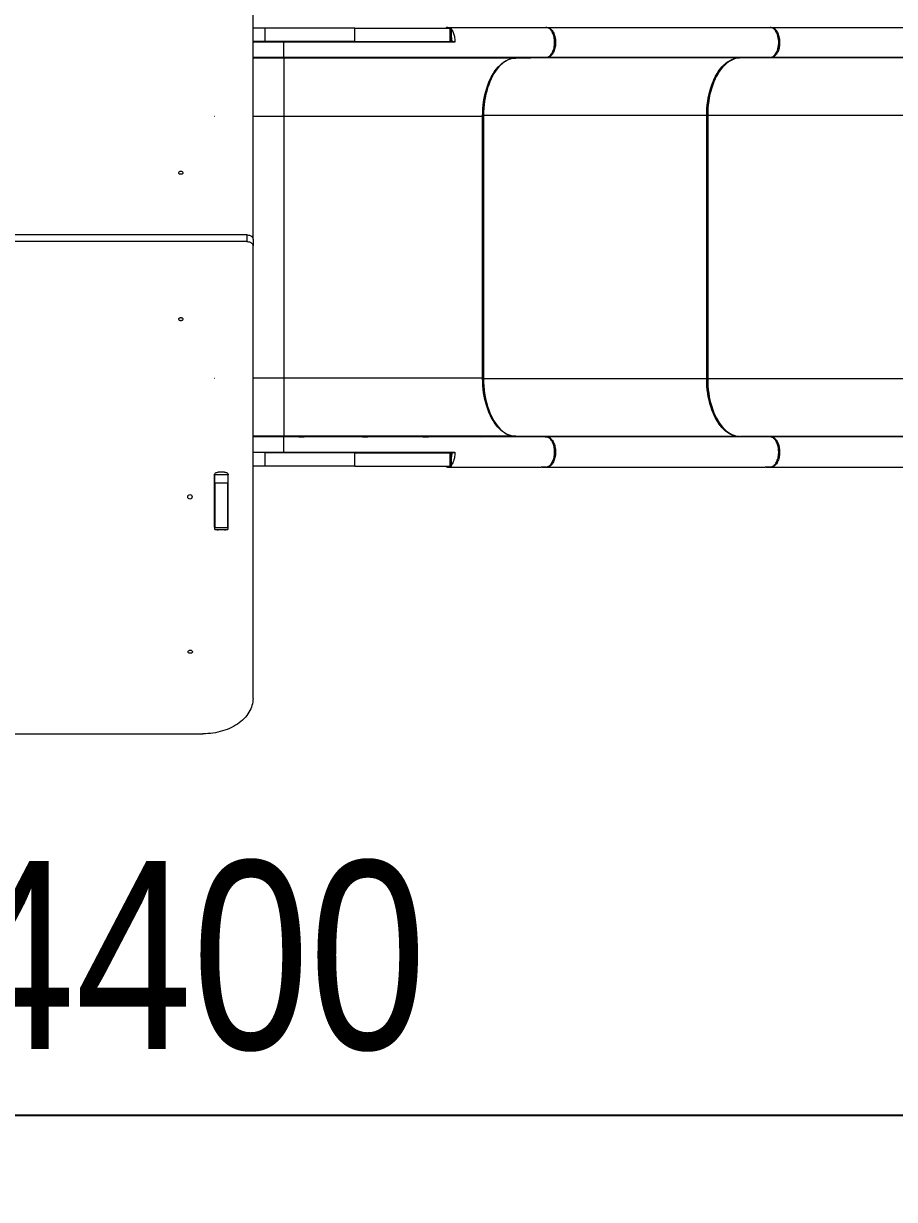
# Model space of a CAD drawing. Header units: millimetres. Extents: x -4298 to 4316, y -3015 to 2346.
# Drawn here: x 50 to 1438, y -1452 to 423 of the extents above; entities that cross this region are included whole.
import ezdxf

# ---------------------------------------------------------------- set-up
doc = ezdxf.new("R2010")
doc.units = ezdxf.units.MM
for name, color, linetype in [('DIKOM_ОБЪЕКТ', 7, 'Continuous'), ('DIKOM_РАЗМЕР_ЗОНА', 7, 'Continuous'), ('DIKOM_РАЗМЕР_ОБЪЕКТА', 7, 'Continuous')]:
    doc.layers.add(name, color=color, linetype=linetype)
doc.styles.add('style1', font='arial.ttf', dxfattribs={"width": 0.8})
doc.dimstyles.new('1-50', dxfattribs={"dimtxt": 300, "dimasz": 200, "dimexe": 100, "dimexo": 0, "dimgap": 100, "dimtad": 1, "dimtxsty": 'style1', "dimcen": 200, "dimclrd": 7, "dimclre": 7, "dimclrt": 7, "dimadec": 1, "dimazin": 2, "dimtfac": 1, "dimtmove": 0, "dimatfit": 2, "dimfxl": 0, "dimlwd": 25, "dimlwe": 18, "dimarcsym": 0})

# ---------------------------------------------------------------- blocks, each defined once
blk = doc.blocks.new('*D0')
at = {"layer": 'Defpoints', "color": 0, "transparency": 16777216}
for p in [(2316.1, 67.7), (-2053.5, -269.5), (2316.1, -1317.9)]:
    blk.add_point(p, dxfattribs=at)
at = {"layer": 'DIKOM_РАЗМЕР_ОБЪЕКТА', "color": 7, "lineweight": 18, "transparency": 16777216}
for p, q in [((2316.1, 67.7), (2316.1, -1417.9)), ((-2053.5, -269.5), (-2053.5, -1417.9))]:
    blk.add_line(p, q, dxfattribs=at)
at = {"layer": 'DIKOM_РАЗМЕР_ОБЪЕКТА', "color": 7, "lineweight": 25, "transparency": 16777216}
blk.add_line((-1853.5, -1317.9), (2116.1, -1317.9), dxfattribs=at)
at = {"layer": 'DIKOM_РАЗМЕР_ОБЪЕКТА', "color": 7, "transparency": 16777216}
for points in [[(-1853.5, -1284.5), (-1853.5, -1351.2), (-2053.5, -1317.9)], [(2116.1, -1284.5), (2116.1, -1351.2), (2316.1, -1317.9)]]:
    blk.add_solid(points, dxfattribs=at)
at = {"layer": 'DIKOM_РАЗМЕР_ОБЪЕКТА', "color": 7, "transparency": 16777216, "insert": (319.3, -1064.7), "char_height": 300, "attachment_point": 5, "style": 'style1'}
blk.add_mtext('4400', dxfattribs=at)
blk = doc.blocks.new('*D2')
at = {"layer": 'Defpoints', "color": 0, "transparency": 16777216}
for p in [(-3553.5, -622.2), (4316.1, -622.2), (4316.1, -2914.9)]:
    blk.add_point(p, dxfattribs=at)
at = {"layer": 'DIKOM_РАЗМЕР_ЗОНА', "color": 7, "lineweight": 18, "transparency": 16777216}
for p, q in [((-3553.5, -622.2), (-3553.5, -3014.9)), ((4316.1, -622.2), (4316.1, -3014.9))]:
    blk.add_line(p, q, dxfattribs=at)
at = {"layer": 'DIKOM_РАЗМЕР_ЗОНА', "color": 7, "lineweight": 25, "transparency": 16777216}
blk.add_line((-3353.5, -2914.9), (4116.1, -2914.9), dxfattribs=at)
at = {"layer": 'DIKOM_РАЗМЕР_ЗОНА', "color": 7, "transparency": 16777216}
for points in [[(-3353.5, -2881.5), (-3353.5, -2948.2), (-3553.5, -2914.9)], [(4116.1, -2881.5), (4116.1, -2948.2), (4316.1, -2914.9)]]:
    blk.add_solid(points, dxfattribs=at)
at = {"layer": 'DIKOM_РАЗМЕР_ЗОНА', "color": 7, "transparency": 16777216, "insert": (330.3, -2661.7), "char_height": 300, "attachment_point": 5, "style": 'style1'}
blk.add_mtext('7900', dxfattribs=at)
blk = doc.blocks.new('*D3')
at = {"layer": 'Defpoints', "color": 0, "transparency": 16777216}
for p in [(2783.8, 2345.8), (-3847.8, -2209.8), (2783.8, -2209.8)]:
    blk.add_point(p, dxfattribs=at)
at = {"layer": 'DIKOM_РАЗМЕР_ЗОНА', "color": 7, "lineweight": 18, "transparency": 16777216}
for p, q in [((2783.8, 2345.8), (-3947.8, 2345.8)), ((2783.8, -2209.8), (-3947.8, -2209.8))]:
    blk.add_line(p, q, dxfattribs=at)
at = {"layer": 'DIKOM_РАЗМЕР_ЗОНА', "color": 7, "lineweight": 25, "transparency": 16777216}
blk.add_line((-3847.8, 2145.8), (-3847.8, -2009.8), dxfattribs=at)
at = {"layer": 'DIKOM_РАЗМЕР_ЗОНА', "color": 7, "transparency": 16777216}
for points in [[(-3881.2, 2145.8), (-3814.5, 2145.8), (-3847.8, 2345.8)], [(-3881.2, -2009.8), (-3814.5, -2009.8), (-3847.8, -2209.8)]]:
    blk.add_solid(points, dxfattribs=at)
at = {"layer": 'DIKOM_РАЗМЕР_ЗОНА', "color": 7, "transparency": 16777216, "insert": (-4101, 68), "char_height": 300, "attachment_point": 5, "rotation": 90, "style": 'style1'}
blk.add_mtext('4550', dxfattribs=at)

msp = doc.modelspace()

# ---------------------------------------------------------------- linework, layer by layer
at = {"layer": 'DIKOM_ОБЪЕКТ', "color": 7, "linetype": 'Continuous', "lineweight": 15}
for p, q in [((416.113, 85.684), (416.113, 789.256)), ((435.669, 415.007), (416.113, 415.007)), ((435.669, 394.007), (435.669, 415.007)), ((578.42, 415.007), (435.669, 415.007)), ((578.42, 394.007), (578.42, 415.007)), ((578.42, 415.007), (730.28, 415.007)), ((726.069, 416.507), (726.116, 416.507)), ((726.116, 416.507), (726.681, 416.507)), ((726.681, 416.507), (780.941, 416.507)), ((730.28, 394.007), (730.28, 415.007)), ((730.28, 415.007), (732.179, 415.007)), ((732.179, 394.007), (732.179, 415.007)), ((780.941, 416.507), (875.144, 416.507)), ((875.144, 416.507), (882.987, 416.507)), ((876.782, 416.507), (884.494, 416.507)), ((884.494, 416.507), (1232.294, 416.507)), ((1232.294, 416.507), (1240.137, 416.507)), ((1233.932, 416.507), (1241.644, 416.507)), ((1241.644, 416.507), (1589.444, 416.507)), ((435.669, 394.007), (416.113, 394.007)), ((578.42, 394.007), (435.669, 394.007)), ((465.474, 394.007), (465.474, 393.028)), ((578.42, 394.007), (730.28, 394.007)), ((730.28, 394.007), (732.179, 394.007)), ((732.179, 394.007), (735.401, 394.007)), ((465.474, 393.028), (416.113, 393.028)), ((465.474, 368.507), (465.474, 393.028)), ((737.963, 393.028), (465.474, 393.028)), ((465.474, 368.507), (416.113, 368.507)), ((465.474, 367.505), (416.113, 367.505)), ((780.941, 368.507), (465.474, 368.507)), ((465.474, 368.507), (465.474, 367.505)), ((732.761, 367.505), (465.474, 367.505)), ((465.474, 367.505), (465.474, 275.007)), ((780.941, 368.507), (732.761, 367.505)), ((834.806, 367.505), (732.761, 367.505)), ((882.987, 368.507), (780.941, 368.507)), ((834.806, 367.505), (882.987, 368.507)), ((1191.642, 368.003), (858.772, 368.003)), ((884.494, 368.507), (881.484, 368.475)), ((1240.137, 368.507), (884.494, 368.507)), ((1191.642, 368.003), (1240.137, 368.507)), ((1241.644, 368.507), (1193.149, 368.003)), ((1548.793, 368.003), (1193.149, 368.003)), ((1240.163, 368.507), (1240.165, 368.507)), ((1597.287, 368.507), (1241.644, 368.507)), ((354.519, 275.007), (355.519, 275.007)), ((416.113, 275.007), (465.474, 275.007)), ((465.474, 275.007), (679.992, 275.007)), ((465.474, 275.007), (465.474, -142.993)), ((679.992, 275.007), (782.037, 275.007)), ((782.037, -142.993), (782.037, 275.007)), ((782.25, 275.007), (782.037, 275.007)), ((782.25, -142.993), (782.25, 275.007)), ((782.259, 276.005), (782.797, 276.005)), ((783.544, 276.005), (782.797, 276.005)), ((782.797, -143.992), (782.797, 276.005)), ((1139.187, 276.005), (783.544, 276.005)), ((783.544, 276.005), (783.544, -143.992)), ((1139.187, -143.992), (1139.187, 276.005)), ((1139.187, 276.005), (1139.401, 276.005)), ((1139.401, -143.992), (1139.401, 276.005)), ((1139.401, 276.005), (1139.947, 276.005)), ((1140.694, 276.005), (1139.947, 276.005)), ((1139.947, -143.992), (1139.947, 276.005)), ((1496.338, 276.005), (1140.694, 276.005)), ((1140.694, 276.005), (1140.694, -143.992)), ((406.113, 85.684), (-312.887, 85.684)), ((406.113, 75.078), (-312.887, 75.078)), ((406.113, 85.684), (406.113, 75.078)), ((416.113, 78.613), (416.113, 85.684)), ((416.113, 78.613), (416.113, 68.007)), ((416.113, -653.242), (416.113, 68.007)), ((354.519, -142.993), (355.519, -142.993)), ((465.474, -142.993), (416.113, -142.993)), ((465.474, -142.993), (465.474, -235.492)), ((679.992, -142.993), (465.474, -142.993)), ((782.037, -142.993), (679.992, -142.993)), ((782.25, -142.993), (782.037, -142.993)), ((782.797, -143.992), (782.258, -143.992)), ((783.544, -143.992), (782.797, -143.992)), ((1139.187, -143.992), (783.544, -143.992)), ((1139.187, -143.992), (1139.401, -143.992)), ((1139.947, -143.992), (1139.401, -143.992)), ((1140.694, -143.992), (1139.947, -143.992)), ((1496.338, -143.992), (1140.694, -143.992)), ((465.474, -235.492), (416.113, -235.492)), ((465.474, -236.493), (416.113, -236.493)), ((465.474, -235.492), (465.474, -236.493)), ((732.761, -235.492), (465.474, -235.492)), ((780.941, -236.493), (465.474, -236.493)), ((465.474, -261.015), (465.474, -236.493)), ((732.761, -235.492), (780.941, -236.493)), ((834.806, -235.492), (732.761, -235.492)), ((882.987, -236.493), (780.941, -236.493)), ((823.698, -233.324), (823.931, -233.423)), ((882.987, -236.493), (834.806, -235.492)), ((1191.642, -235.99), (858.772, -235.99)), ((881.484, -236.462), (884.494, -236.493)), ((884.494, -236.493), (884.724, -236.51)), ((1240.137, -236.493), (884.494, -236.493)), ((1193.149, -235.99), (1193.087, -235.993)), ((1193.149, -235.99), (1241.644, -236.493)), ((1548.793, -235.99), (1193.149, -235.99)), ((1240.152, -236.493), (1240.137, -236.493)), ((1241.644, -236.493), (1241.874, -236.51)), ((1597.287, -236.493), (1241.644, -236.493)), ((416.113, -261.015), (465.474, -261.015)), ((435.669, -282.993), (435.669, -261.993)), ((578.42, -261.993), (435.669, -261.993)), ((465.474, -261.015), (737.963, -261.015)), ((465.474, -261.993), (465.474, -261.015)), ((578.42, -282.993), (578.42, -261.993)), ((578.42, -261.993), (730.28, -261.993)), ((730.28, -282.993), (730.28, -261.993)), ((730.28, -261.993), (732.179, -261.993)), ((732.179, -282.993), (732.179, -261.993)), ((735.401, -261.993), (732.179, -261.993)), ((354.613, -380.299), (354.613, -296.86)), ((355.113, -296.204), (355.113, -295.165)), ((355.113, -296.204), (376.113, -296.204)), ((355.113, -310.346), (355.113, -296.204)), ((370.613, -292.618), (360.613, -292.618)), ((376.113, -296.204), (376.113, -295.165)), ((376.113, -296.204), (376.113, -310.346)), ((376.613, -380.299), (376.613, -296.86)), ((578.42, -282.993), (416.113, -282.993)), ((578.42, -282.993), (730.28, -282.993)), ((726.116, -284.493), (726.069, -284.493)), ((726.681, -284.493), (726.116, -284.493)), ((726.681, -284.493), (780.941, -284.493)), ((730.28, -282.993), (732.179, -282.993)), ((780.941, -284.493), (875.144, -284.493)), ((882.987, -284.493), (875.144, -284.493)), ((876.782, -284.493), (884.494, -284.493)), ((884.494, -284.493), (1232.294, -284.493)), ((1240.137, -284.493), (1232.294, -284.493)), ((1233.932, -284.493), (1241.644, -284.493)), ((1241.644, -284.493), (1589.444, -284.493)), ((376.113, -310.346), (355.113, -310.346)), ((355.113, -310.346), (355.113, -381.056)), ((376.113, -381.056), (376.113, -310.346)), ((376.613, -324.42), (376.113, -324.42)), ((376.613, -354.42), (376.113, -354.42)), ((355.113, -381.056), (376.113, -381.056)), ((355.113, -383.985), (355.113, -381.056)), ((355.113, -383.985), (376.113, -383.985)), ((360.613, -383.985), (360.613, -384.542)), ((370.613, -384.542), (360.613, -384.542)), ((370.613, -383.985), (370.613, -384.542)), ((376.113, -381.056), (376.113, -383.985)), ((-983.887, -709.811), (336.113, -709.811))]:
    msp.add_line(p, q, dxfattribs=at)
at = {"layer": 'DIKOM_ОБЪЕКТ', "color": 7, "linetype": 'Continuous', "lineweight": 15, "flags": 128}
for points in [[(1240.163, 368.507), (1241.887, 368.701), (1243.583, 369.271), (1245.225, 370.206), (1246.788, 371.493), (1248.245, 373.111), (1249.575, 375.035), (1250.755, 377.233), (1251.769, 379.672), (1252.6, 382.314), (1253.234, 385.116), (1253.662, 388.034), (1253.876, 391.023), (1253.875, 394.035), (1253.657, 397.023), (1253.226, 399.94), (1252.589, 402.74), (1251.755, 405.378), (1250.739, 407.814), (1249.556, 410.009), (1248.224, 411.928), (1246.765, 413.541), (1245.202, 414.823), (1243.558, 415.753), (1241.861, 416.318), (1240.137, 416.507)], [(822.914, 364.99), (819.768, 363.366), (816.666, 361.39), (813.641, 359.08), (810.705, 356.445), (807.869, 353.495), (805.144, 350.241), (802.542, 346.696), (800.071, 342.875), (797.743, 338.791), (795.566, 334.462), (793.548, 329.904), (791.698, 325.134), (790.023, 320.173), (788.529, 315.038), (787.222, 309.75), (786.107, 304.33), (785.189, 298.799), (784.472, 293.179), (783.957, 287.492), (783.647, 281.76), (783.544, 276.005)], [(805.181, 351.405), (806.509, 352.935), (809.362, 355.901), (812.316, 358.549), (815.359, 360.87), (818.48, 362.855), (821.665, 364.495), (824.904, 365.785), (828.182, 366.718), (831.487, 367.293), (834.806, 367.505)], [(1139.947, 276.005), (1140.051, 281.778), (1140.361, 287.529), (1140.878, 293.234), (1141.598, 298.872), (1142.519, 304.42), (1143.637, 309.858), (1144.948, 315.162), (1146.447, 320.313), (1148.127, 325.291), (1149.983, 330.075), (1152.007, 334.648), (1154.191, 338.991), (1156.527, 343.088), (1159.005, 346.921), (1161.616, 350.477), (1164.349, 353.741), (1167.194, 356.701), (1170.14, 359.345), (1173.174, 361.662), (1176.286, 363.644), (1179.463, 365.282), (1182.693, 366.571), (1182.849, 366.624)], [(1180.064, 364.99), (1176.918, 363.366), (1173.816, 361.39), (1170.791, 359.08), (1167.855, 356.445), (1165.019, 353.495), (1162.294, 350.241), (1159.692, 346.696), (1157.222, 342.875), (1154.893, 338.791), (1152.716, 334.462), (1150.699, 329.904), (1148.849, 325.134), (1147.173, 320.173), (1145.679, 315.038), (1144.372, 309.75), (1143.258, 304.33), (1142.34, 298.799), (1141.622, 293.179), (1141.107, 287.492), (1140.798, 281.76), (1140.694, 276.005)], [(1162.309, 352.112), (1163.512, 353.495), (1166.348, 356.445), (1169.284, 359.08), (1172.309, 361.39), (1175.411, 363.366), (1178.578, 364.999), (1181.797, 366.284), (1185.056, 367.215), (1188.342, 367.789), (1191.642, 368.003)], [(1193.149, 368.003), (1193.069, 368.008), (1193.012, 368.017)], [(782.037, 275.007), (782.141, 280.795), (782.453, 286.56), (782.97, 292.28), (783.693, 297.933), (784.616, 303.495), (785.738, 308.946), (787.053, 314.264), (788.556, 319.428), (790.241, 324.418), (792.103, 329.215), (794.132, 333.799), (796.323, 338.152), (798.665, 342.258), (801.15, 346.1), (803.769, 349.664), (805.181, 351.405)], [(782.797, 276.005), (782.901, 281.778), (783.211, 287.529), (783.727, 293.234), (784.447, 298.872), (785.368, 304.42), (786.487, 309.858), (787.798, 315.162), (789.296, 320.313), (790.977, 325.291), (792.833, 330.075), (794.857, 334.648), (797.041, 338.991), (799.377, 343.088), (800.985, 345.63)], [(1139.187, 276.005), (1139.291, 281.76), (1139.6, 287.492), (1140.115, 293.179), (1140.833, 298.799), (1141.751, 304.33), (1142.865, 309.75), (1144.172, 315.038), (1145.666, 320.173), (1147.342, 325.134), (1149.192, 329.904), (1151.209, 334.462), (1153.386, 338.791), (1155.715, 342.875), (1158.185, 346.696), (1160.787, 350.241), (1162.309, 352.112)], [(304.613, 184.679), (304.511, 184.087), (304.212, 183.529), (303.733, 183.038), (303.101, 182.643), (302.354, 182.365), (301.535, 182.222), (300.691, 182.222), (299.872, 182.365), (299.125, 182.643), (298.493, 183.038), (298.014, 183.529), (297.715, 184.087), (297.613, 184.679), (297.715, 185.272), (298.014, 185.829), (298.493, 186.32), (299.125, 186.716), (299.872, 186.993), (300.691, 187.136), (301.535, 187.136), (302.354, 186.993), (303.101, 186.716), (303.733, 186.32), (304.212, 185.829), (304.511, 185.272), (304.613, 184.679)], [(406.113, 85.684), (407.536, 85.612), (408.93, 85.398), (410.267, 85.045), (411.519, 84.562), (412.662, 83.957), (413.671, 83.244), (414.526, 82.436), (415.209, 81.551), (415.708, 80.605), (416.011, 79.62), (416.113, 78.613)], [(406.113, 75.078), (407.536, 75.006), (408.93, 74.791), (410.267, 74.439), (411.519, 73.955), (412.662, 73.351), (413.671, 72.637), (414.526, 71.83), (415.209, 70.944), (415.708, 69.999), (416.011, 69.013), (416.113, 68.007)], [(297.613, -48.666), (297.715, -48.074), (298.014, -47.516), (298.493, -47.025), (299.125, -46.629), (299.872, -46.352), (300.691, -46.209), (301.535, -46.209), (302.354, -46.352), (303.101, -46.629), (303.733, -47.025), (304.212, -47.516), (304.511, -48.074), (304.613, -48.666), (304.511, -49.258), (304.212, -49.816), (303.733, -50.307), (303.101, -50.703), (302.354, -50.98), (301.535, -51.123), (300.691, -51.123), (299.872, -50.98), (299.125, -50.703), (298.493, -50.307), (298.014, -49.816), (297.715, -49.258), (297.613, -48.666)], [(803.794, -217.683), (803.769, -217.651), (801.15, -214.087), (798.665, -210.245), (796.323, -206.139), (794.132, -201.786), (792.103, -197.202), (790.241, -192.405), (788.556, -187.415), (787.053, -182.251), (785.738, -176.933), (784.616, -171.482), (783.693, -165.92), (782.97, -160.267), (782.453, -154.547), (782.141, -148.782), (782.037, -142.993)], [(803.757, -217.544), (801.855, -214.908), (799.377, -211.075), (797.041, -206.978), (794.857, -202.635), (792.833, -198.062), (790.977, -193.278), (789.296, -188.3), (787.798, -183.149), (786.487, -177.845), (785.368, -172.407), (784.447, -166.859), (783.727, -161.221), (783.211, -155.516), (782.901, -149.765), (782.797, -143.992)], [(783.544, -143.992), (783.647, -149.747), (783.957, -155.479), (784.472, -161.166), (785.189, -166.786), (786.107, -172.317), (787.222, -177.737), (788.529, -183.025), (790.023, -188.16), (791.698, -193.121), (793.548, -197.891), (795.566, -202.449), (797.743, -206.778), (800.071, -210.862), (802.542, -214.683), (805.144, -218.228), (807.869, -221.482), (810.705, -224.432), (813.641, -227.067), (816.666, -229.377), (819.768, -231.353), (822.935, -232.986), (823.698, -233.324)], [(1160.907, -218.38), (1160.787, -218.228), (1158.185, -214.683), (1155.715, -210.862), (1153.386, -206.778), (1151.209, -202.449), (1149.192, -197.891), (1147.342, -193.121), (1145.666, -188.16), (1144.172, -183.025), (1142.865, -177.737), (1141.751, -172.317), (1140.833, -166.786), (1140.115, -161.166), (1139.6, -155.479), (1139.291, -149.747), (1139.187, -143.992)], [(1182.849, -234.611), (1182.693, -234.558), (1179.463, -233.269), (1176.286, -231.631), (1173.174, -229.649), (1170.14, -227.332), (1167.194, -224.688), (1164.349, -221.728), (1161.616, -218.464), (1159.005, -214.908), (1156.527, -211.075), (1154.191, -206.978), (1152.007, -202.635), (1149.983, -198.062), (1148.127, -193.278), (1146.447, -188.3), (1144.948, -183.149), (1143.637, -177.845), (1142.519, -172.407), (1141.598, -166.859), (1140.878, -161.221), (1140.361, -155.516), (1140.051, -149.765), (1139.947, -143.992)], [(1140.694, -143.992), (1140.798, -149.747), (1141.107, -155.479), (1141.622, -161.166), (1142.34, -166.786), (1143.258, -172.317), (1144.372, -177.737), (1145.679, -183.025), (1147.173, -188.16), (1148.849, -193.121), (1150.699, -197.891), (1152.716, -202.449), (1154.893, -206.778), (1157.222, -210.862), (1159.692, -214.683), (1162.294, -218.228), (1165.019, -221.482), (1167.855, -224.432), (1170.791, -227.067), (1173.816, -229.377), (1176.918, -231.353), (1180.085, -232.986), (1180.848, -233.324)], [(834.806, -235.492), (831.487, -235.28), (828.182, -234.705), (824.904, -233.772), (821.665, -232.482), (818.48, -230.842), (815.359, -228.857), (812.316, -226.536), (809.362, -223.887), (806.509, -220.922), (803.794, -217.683)], [(1191.642, -235.99), (1188.342, -235.776), (1185.056, -235.202), (1181.797, -234.271), (1178.578, -232.986), (1175.411, -231.353), (1172.309, -229.377), (1169.284, -227.067), (1166.348, -224.432), (1163.512, -221.482), (1160.907, -218.38)], [(1240.137, -236.493), (1239.563, -236.488), (1237.269, -236.464), (1228.092, -236.368), (1191.642, -235.99)], [(354.613, -296.86), (354.728, -296.033), (355.07, -295.237), (355.624, -294.503), (356.37, -293.86), (357.28, -293.333), (358.317, -292.941), (359.443, -292.699), (360.613, -292.618)], [(370.613, -292.618), (371.784, -292.699), (372.909, -292.941), (373.946, -293.333), (374.856, -293.86), (375.602, -294.503), (376.156, -295.237), (376.498, -296.033), (376.613, -296.86)], [(312.613, -578.996), (312.715, -578.404), (313.014, -577.846), (313.493, -577.355), (314.125, -576.959), (314.872, -576.682), (315.691, -576.539), (316.535, -576.539), (317.354, -576.682), (318.101, -576.959), (318.733, -577.355), (319.212, -577.846), (319.511, -578.404), (319.613, -578.996), (319.511, -579.588), (319.212, -580.146), (318.733, -580.637), (318.101, -581.033), (317.354, -581.31), (316.535, -581.453), (315.691, -581.453), (314.872, -581.31), (314.125, -581.033), (313.493, -580.637), (313.014, -580.146), (312.715, -579.588), (312.613, -578.996)], [(416.113, -653.242), (416.01, -656.107), (415.703, -658.965), (415.191, -661.808), (414.475, -664.629), (413.559, -667.421), (412.444, -670.177), (411.133, -672.889), (409.63, -675.55), (407.937, -678.155), (406.061, -680.695), (404.005, -683.165), (401.774, -685.558), (399.375, -687.868), (396.814, -690.089), (394.096, -692.216), (391.23, -694.243), (388.223, -696.164), (385.082, -697.975), (381.815, -699.672), (378.43, -701.249), (374.937, -702.703), (371.345, -704.03), (367.662, -705.226), (363.897, -706.29), (360.062, -707.216), (356.165, -708.005), (352.217, -708.653), (348.227, -709.158), (344.207, -709.521), (340.165, -709.738), (336.113, -709.811)]]:
    msp.add_lwpolyline(points, dxfattribs=at)
at = {"layer": 'DIKOM_ОБЪЕКТ', "color": 7, "linetype": 'Continuous', "lineweight": 15}
msp.add_circle((315.519, -331.993), 3.5, dxfattribs=at)
for centre, radius, start, end in [((726.069, 413.107), 3.4, 90, 146.025524), ((726.179, 413.586), 2.921, 91.233128, 150.905362), ((726.743, 413.586), 2.921, 91.233128, 150.905362), ((884.511, 415.753), 0.754, 91.31556, 142.332254), ((1241.647, 415.808), 0.699, 90.281076, 118.929502), ((1193.762, 335.43), 32.579, 91.077126, 114.862142), ((410.503, 85.808), 5.623, 319.406465, 358.740652), ((1193.64, -204.013), 31.981, 246.422806, 269.120364), ((726.069, -281.093), 3.4, 213.974476, 270), ((726.179, -281.573), 2.921, 209.094638, 268.766872), ((726.743, -281.573), 2.921, 209.094638, 268.766872), ((884.511, -283.74), 0.754, 217.667746, 268.68444), ((1241.65, -283.78), 0.714, 233.740558, 269.465999), ((357.82, -369.668), 3.207, 180.442064, 212.438838), ((373.224, -369.601), 3.397, 328.26951, 358.465678), ((357.82, -380.274), 3.207, 180.443175, 212.43882), ((360.524, -376.752), 7.79, 248.204401, 270.651715), ((370.637, -376.432), 8.11, 269.833443, 291.346447), ((373.224, -380.208), 3.397, 328.269512, 358.464624)]:
    msp.add_arc(centre, radius, start, end, dxfattribs=at)
msp.add_ellipse((1216.075, 392.507), major_axis=(-27.123, 22.899), ratio=0.26493161, start_param=2.83752558, end_param=2.83939039, dxfattribs=at)
for points, knots in [([(726.681, 416.507), (727.308, 416.451), (728.565, 416.34), (729.769, 415.566), (730.373, 415.177)], [0, 0, 0, 0, 0.49870972, 1, 1, 1, 1]), ([(732.179, 413.453), (732.71, 412.755), (733.773, 411.358), (735.142, 408.547), (736.286, 405.323), (737.165, 401.692), (737.729, 397.895), (737.932, 394.949), (737.958, 393.354), (737.963, 393.028)], [0, 0, 0, 0, 0.15920443, 0.31909498, 0.48362354, 0.64351293, 0.80803826, 0.96072306, 1, 1, 1, 1]), ([(882.987, 368.507), (883.611, 368.55), (884.873, 368.636), (886.859, 369.385), (888.912, 370.716), (890.92, 372.751), (892.714, 375.366), (894.224, 378.442), (895.421, 381.946), (896.217, 385.525), (896.661, 389.09), (896.809, 392.753), (896.613, 396.732), (895.984, 400.767), (894.978, 404.528), (893.656, 407.853), (892.018, 410.769), (890.184, 413.095), (888.183, 414.829), (885.81, 416.19), (884.032, 416.389), (882.987, 416.507)], [0, 0, 0, 0, 0.0433568, 0.08754376, 0.14046992, 0.19493178, 0.2478579, 0.30231925, 0.35524589, 0.40970686, 0.4544306, 0.50006729, 0.55551953, 0.61274614, 0.66567247, 0.72013353, 0.77306052, 0.82752195, 0.87695505, 0.92763016, 1, 1, 1, 1]), ([(884.494, 416.507), (884.809, 416.495), (885.886, 416.456), (887.737, 415.944), (889.935, 414.676), (892.005, 412.757), (893.838, 410.285), (895.426, 407.282), (896.731, 403.773), (897.705, 399.736), (898.226, 395.502), (898.306, 391.296), (898.002, 387.313), (897.306, 383.428), (896.259, 379.823), (894.861, 376.545), (893.187, 373.75), (891.248, 371.46), (889.128, 369.794), (886.849, 368.711), (885.286, 368.576), (884.494, 368.507)], [0, 0, 0, 0, 0.02188194, 0.07480917, 0.12927096, 0.1821972, 0.23665967, 0.2895866, 0.34404841, 0.40250686, 0.4630582, 0.51549683, 0.56942691, 0.62235385, 0.67681572, 0.72974277, 0.7842044, 0.83713141, 0.89159322, 0.94500709, 1, 1, 1, 1]), ([(885.854, 369.092), (885.983, 369.109), (886.874, 369.23), (888.476, 370.091), (890.575, 371.703), (892.485, 373.955), (894.147, 376.728), (895.525, 379.944), (896.566, 383.523), (897.254, 387.34), (897.556, 391.292), (897.483, 395.422), (896.965, 399.621), (896.016, 403.597), (894.717, 407.084), (893.162, 410.042), (891.341, 412.503), (889.308, 414.364), (887.61, 415.455), (886.59, 415.696), (886.328, 415.758)], [0, 0, 0, 0, 0.01012282, 0.06995613, 0.12978747, 0.18961971, 0.24945467, 0.3092902, 0.36912587, 0.42896197, 0.48822929, 0.54749655, 0.61380405, 0.68011111, 0.73994456, 0.79977824, 0.85960925, 0.91943979, 0.97927255, 1, 1, 1, 1]), ([(1241.644, 416.507), (1241.959, 416.495), (1243.037, 416.456), (1244.887, 415.944), (1247.086, 414.676), (1249.155, 412.757), (1250.988, 410.285), (1252.576, 407.282), (1253.881, 403.773), (1254.855, 399.736), (1255.377, 395.502), (1255.456, 391.296), (1255.152, 387.313), (1254.457, 383.428), (1253.409, 379.823), (1252.011, 376.545), (1250.337, 373.75), (1248.398, 371.46), (1246.278, 369.794), (1244, 368.711), (1242.437, 368.576), (1241.644, 368.507)], [0, 0, 0, 0, 0.02188172, 0.07480897, 0.12927056, 0.18219722, 0.23665936, 0.28958646, 0.34404817, 0.40250672, 0.46305803, 0.5154967, 0.56942676, 0.62235372, 0.67681542, 0.72974274, 0.78420472, 0.83713156, 0.89159339, 0.94500665, 1, 1, 1, 1]), ([(1242.58, 369.026), (1242.851, 369.059), (1243.884, 369.184), (1245.627, 370.081), (1247.725, 371.706), (1249.635, 373.954), (1251.297, 376.728), (1252.675, 379.944), (1253.716, 383.523), (1254.404, 387.34), (1254.706, 391.292), (1254.634, 395.422), (1254.116, 399.621), (1253.166, 403.597), (1251.867, 407.084), (1250.312, 410.042), (1248.492, 412.503), (1246.458, 414.363), (1244.772, 415.45), (1243.765, 415.689), (1243.514, 415.748)], [0, 0, 0, 0, 0.02103675, 0.08026813, 0.13949778, 0.19872788, 0.25796108, 0.3171945, 0.3764281, 0.43566223, 0.4943333, 0.55300431, 0.61864474, 0.68428483, 0.74351636, 0.80274792, 0.86197702, 0.9212061, 0.98043645, 1, 1, 1, 1]), ([(733.324, 394.007), (733.267, 395.018), (733.145, 397.178), (732.75, 399.95), (732.334, 401.574), (732.179, 402.18)], [0, 0, 0, 0, 0.3553461, 0.75908063, 1, 1, 1, 1]), ([(732.179, 400.41), (732.274, 399.933), (732.571, 398.433), (732.767, 396.25), (732.82, 394.575), (732.838, 394.007)], [0, 0, 0, 0, 0.23543637, 0.74030187, 1, 1, 1, 1]), ([(732.179, 399.404), (732.201, 399.288), (732.362, 398.431), (732.525, 396.727), (732.66, 395.028), (732.654, 394.115), (732.653, 394.007)], [0, 0, 0, 0, 0.068304632, 0.503915293, 0.94109563, 1, 1, 1, 1]), ([(735.401, 394.007), (735.631, 393.983), (736.2, 393.925), (737.085, 393.541), (737.679, 393.205), (737.96, 393.03), (737.963, 393.028)], [0, 0, 0, 0, 0.24872942, 0.61649244, 0.99587965, 1, 1, 1, 1]), ([(490.284, 368.286), (489.961, 368.29), (489.315, 368.299), (488.91, 368.317), (488.993, 368.335), (489.587, 368.352), (490.617, 368.367), (491.967, 368.376), (493.487, 368.38), (495.003, 368.378), (496.347, 368.37), (497.365, 368.357), (497.943, 368.34), (498.016, 368.322), (497.577, 368.304), (496.673, 368.289), (495.408, 368.277), (493.922, 368.271), (492.391, 368.272), (491.137, 368.277), (490.521, 368.283), (490.284, 368.286)], [0, 0, 0, 0, 0.05369206, 0.10738311, 0.16107617, 0.21477001, 0.26846275, 0.32215234, 0.37584151, 0.42952306, 0.48320643, 0.53689349, 0.59058244, 0.64427298, 0.69796761, 0.75166224, 0.80535363, 0.85903985, 0.91272545, 0.96640902, 1, 1, 1, 1]), ([(591.676, 368.28), (591.353, 368.283), (590.708, 368.29), (590.303, 368.307), (590.386, 368.325), (590.98, 368.343), (592.01, 368.359), (593.361, 368.371), (594.88, 368.379), (596.397, 368.38), (597.74, 368.375), (598.758, 368.365), (599.336, 368.35), (599.409, 368.332), (598.969, 368.314), (598.066, 368.297), (596.8, 368.283), (595.314, 368.274), (593.783, 368.271), (592.529, 368.273), (591.913, 368.278), (591.676, 368.28)], [0, 0, 0, 0, 0.0536888, 0.1073769, 0.16107001, 0.21476378, 0.26845681, 0.32214869, 0.37583752, 0.42952422, 0.48320645, 0.5368903, 0.59057693, 0.64426692, 0.69796083, 0.75165503, 0.80534815, 0.85903836, 0.91272458, 0.96640548, 1, 1, 1, 1]), ([(688.314, 368.275), (687.991, 368.278), (687.346, 368.283), (686.942, 368.297), (687.025, 368.314), (687.619, 368.333), (688.649, 368.35), (690, 368.365), (691.519, 368.375), (693.036, 368.38), (694.379, 368.379), (695.397, 368.371), (695.975, 368.359), (696.048, 368.343), (695.608, 368.324), (694.704, 368.306), (693.438, 368.29), (691.953, 368.279), (690.421, 368.272), (689.168, 368.271), (688.551, 368.274), (688.314, 368.275)], [0, 0, 0, 0, 0.05368654, 0.10737265, 0.16106364, 0.21475511, 0.26844978, 0.32214395, 0.37583222, 0.42951977, 0.48320475, 0.53688825, 0.59057282, 0.64426197, 0.69795403, 0.75164926, 0.80534054, 0.85903372, 0.91272049, 0.96640452, 1, 1, 1, 1]), ([(1240.137, 368.507), (1240.139, 368.507), (1240.147, 368.507), (1240.155, 368.507), (1240.161, 368.507)], [0, 0, 0, 0, 0.24563414, 1, 1, 1, 1]), ([(1241.644, 368.507), (1241.629, 368.507), (1241.522, 368.509), (1241.306, 368.565), (1241.149, 368.717), (1241.064, 368.799)], [0, 0, 0, 0, 0.07080093, 0.50060387, 1, 1, 1, 1]), ([(782.25, 275.007), (782.255, 275.954), (782.27, 278.703), (782.432, 283.249), (782.796, 288.62), (783.341, 293.945), (784.062, 299.204), (784.958, 304.381), (786.026, 309.457), (787.261, 314.416), (788.659, 319.239), (790.216, 323.911), (791.926, 328.415), (793.783, 332.737), (795.78, 336.861), (797.912, 340.772), (800.167, 344.465), (802.55, 347.895), (804.302, 350.231), (805.286, 351.342), (805.406, 351.477)], [0, 0, 0, 0, 0.03156334, 0.09158848, 0.15161879, 0.21164779, 0.27167466, 0.33169836, 0.39171896, 0.45173533, 0.51174712, 0.57175403, 0.63175506, 0.69175007, 0.75173993, 0.81172423, 0.87170386, 0.9316804, 0.99165632, 1, 1, 1, 1]), ([(1139.401, 276.005), (1139.406, 276.95), (1139.42, 279.692), (1139.582, 284.225), (1139.946, 289.581), (1140.491, 294.891), (1141.213, 300.136), (1142.109, 305.297), (1143.176, 310.358), (1144.411, 315.3), (1145.809, 320.108), (1147.365, 324.763), (1149.075, 329.25), (1150.931, 333.554), (1152.927, 337.661), (1155.058, 341.554), (1157.311, 345.228), (1159.692, 348.638), (1161.439, 350.956), (1162.417, 352.054), (1162.533, 352.184)], [0, 0, 0, 0, 0.03157228, 0.09161472, 0.15166242, 0.21170855, 0.27175243, 0.33179352, 0.3918313, 0.45186464, 0.51189354, 0.57191721, 0.6319353, 0.69194731, 0.75195371, 0.81195463, 0.8719512, 0.93194486, 0.99193751, 1, 1, 1, 1]), ([(804.027, -217.747), (803.461, -217.026), (802.065, -215.245), (799.962, -212.117), (797.712, -208.416), (795.594, -204.481), (793.608, -200.339), (791.765, -196), (790.068, -191.48), (788.526, -186.793), (787.142, -181.957), (785.922, -176.988), (784.87, -171.902), (783.99, -166.717), (783.284, -161.451), (782.755, -156.122), (782.408, -150.747), (782.265, -146.363), (782.254, -143.777), (782.25, -142.993)], [0, 0, 0, 0, 0.04219425, 0.1042306, 0.1662647, 0.22829833, 0.29033372, 0.35237331, 0.4144167, 0.47646522, 0.53851859, 0.60057666, 0.66263892, 0.72470489, 0.78677407, 0.84884571, 0.91091941, 0.97299443, 1, 1, 1, 1]), ([(1161.132, -218.461), (1160.383, -217.485), (1158.81, -215.438), (1156.552, -212.014), (1154.335, -208.273), (1152.249, -204.305), (1150.298, -200.132), (1148.49, -195.765), (1146.831, -191.22), (1145.326, -186.513), (1143.982, -181.659), (1142.802, -176.675), (1141.792, -171.579), (1140.953, -166.388), (1140.291, -161.12), (1139.805, -155.793), (1139.506, -150.52), (1139.407, -146.579), (1139.402, -144.434), (1139.401, -143.992)], [0, 0, 0, 0, 0.05651925, 0.11859822, 0.18067543, 0.24275258, 0.30483224, 0.36691574, 0.42900398, 0.49109712, 0.55319505, 0.61529748, 0.67740426, 0.73951453, 0.80162798, 0.86374394, 0.92586156, 0.98471571, 1, 1, 1, 1]), ([(490.284, -236.273), (489.954, -236.277), (489.295, -236.286), (489.093, -236.298), (488.992, -236.304)], [0, 0, 0, 0, 0.50000465, 1, 1, 1, 1]), ([(489.02, -236.31), (489.02, -236.314), (489.02, -236.324), (489.599, -236.339), (490.614, -236.354), (491.968, -236.363), (493.487, -236.367), (495.003, -236.365), (496.35, -236.357), (497.352, -236.344), (497.915, -236.329), (497.908, -236.319), (497.905, -236.315)], [0, 0, 0, 0, 0.07208542, 0.17946791, 0.28684821, 0.3942222, 0.50159536, 0.60895326, 0.71631482, 0.82368376, 0.93105647, 1, 1, 1, 1]), ([(497.931, -236.309), (497.821, -236.303), (497.6, -236.291), (496.667, -236.276), (495.41, -236.264), (493.922, -236.258), (492.391, -236.259), (491.137, -236.264), (490.521, -236.27), (490.284, -236.273)], [0, 0, 0, 0, 0.15094334, 0.30188671, 0.45282097, 0.60374068, 0.75465865, 0.90557091, 1, 1, 1, 1]), ([(591.676, -236.266), (591.353, -236.27), (590.708, -236.277), (590.303, -236.294), (590.386, -236.312), (590.98, -236.33), (592.01, -236.346), (593.361, -236.358), (594.88, -236.366), (596.396, -236.367), (597.743, -236.362), (598.745, -236.352), (599.308, -236.339), (599.301, -236.329), (599.298, -236.325)], [0, 0, 0, 0, 0.08589725, 0.17179338, 0.25769753, 0.34360274, 0.42950675, 0.51540894, 0.60130623, 0.68720012, 0.77308686, 0.8589762, 0.94486998, 1, 1, 1, 1]), ([(599.324, -236.319), (599.213, -236.313), (598.992, -236.301), (598.059, -236.284), (596.802, -236.27), (595.314, -236.261), (593.783, -236.258), (592.529, -236.26), (591.913, -236.265), (591.676, -236.266)], [0, 0, 0, 0, 0.15093877, 0.30187833, 0.45281486, 0.60374322, 0.75466037, 0.90556257, 1, 1, 1, 1]), ([(688.314, -236.262), (687.991, -236.265), (687.346, -236.27), (686.942, -236.284), (687.025, -236.301), (687.619, -236.32), (688.649, -236.337), (690, -236.352), (691.519, -236.362), (693.035, -236.367), (694.382, -236.366), (695.384, -236.358), (695.947, -236.347), (695.939, -236.338), (695.937, -236.335)], [0, 0, 0, 0, 0.0858969, 0.17179312, 0.25769713, 0.34360193, 0.42951184, 0.51542094, 0.60132062, 0.68721913, 0.77311353, 0.85900557, 0.94489933, 1, 1, 1, 1]), ([(695.962, -236.329), (695.852, -236.323), (695.631, -236.312), (694.698, -236.293), (693.44, -236.277), (691.952, -236.265), (690.421, -236.259), (689.168, -236.258), (688.551, -236.261), (688.314, -236.262)], [0, 0, 0, 0, 0.15093147, 0.30187184, 0.45280111, 0.6037357, 0.75465229, 0.90556117, 1, 1, 1, 1]), ([(882.987, -284.493), (884.016, -284.38), (885.757, -284.188), (888.113, -282.864), (890.096, -281.173), (891.952, -278.855), (893.587, -275.985), (894.935, -272.646), (895.949, -268.921), (896.605, -264.821), (896.811, -260.818), (896.661, -257.075), (896.219, -253.532), (895.418, -249.924), (894.233, -246.45), (892.71, -243.345), (890.933, -240.754), (888.907, -238.698), (886.869, -237.376), (884.87, -236.624), (883.618, -236.537), (882.987, -236.493)], [0, 0, 0, 0, 0.07126425, 0.12051738, 0.17099945, 0.22392592, 0.27838699, 0.33131332, 0.38577454, 0.44193144, 0.49993402, 0.54497845, 0.59095534, 0.64388145, 0.69834269, 0.75126901, 0.80572981, 0.8586562, 0.91311834, 0.95615392, 1, 1, 1, 1]), ([(884.724, -236.51), (885.023, -236.524), (885.977, -236.569), (887.586, -237.028), (889.586, -238.089), (891.588, -239.792), (893.472, -242.15), (895.118, -245.052), (896.45, -248.365), (897.449, -252.053), (897.927, -255.011), (898.223, -258.101), (898.324, -261.333), (898.029, -265.511), (897.324, -269.494), (896.284, -273.106), (894.893, -276.392), (893.224, -279.198), (891.29, -281.499), (889.166, -283.184), (886.875, -284.284), (885.295, -284.423), (884.494, -284.493)], [0, 0, 0, 0, 0.020898885, 0.066610304, 0.113285903, 0.166494402, 0.221245287, 0.274453148, 0.329204385, 0.382412261, 0.437162921, 0.451548717, 0.507871457, 0.566036621, 0.619244172, 0.67399515, 0.72720366, 0.78195477, 0.835162551, 0.889913496, 0.94413863, 1, 1, 1, 1]), ([(886.1, -283.865), (886.162, -283.855), (886.986, -283.732), (888.52, -282.875), (890.616, -281.258), (892.521, -278.993), (894.178, -276.211), (895.55, -272.986), (896.583, -269.401), (897.28, -265.491), (897.574, -261.345), (897.478, -258.152), (897.186, -255.096), (896.715, -252.176), (895.736, -248.545), (894.414, -245.258), (892.8, -242.398), (890.931, -240.053), (888.96, -238.393), (887.3, -237.437), (886.333, -237.209), (886.015, -237.134)], [0, 0, 0, 0, 0.00488428, 0.06460216, 0.12432229, 0.18404198, 0.24376382, 0.30348577, 0.3632078, 0.42293037, 0.48626241, 0.54959475, 0.56550838, 0.62522995, 0.6849518, 0.74467307, 0.80439352, 0.86411146, 0.92383015, 0.97493748, 1, 1, 1, 1]), ([(1240.137, -284.493), (1240.864, -284.435), (1242.354, -284.316), (1244.571, -283.327), (1246.699, -281.723), (1248.658, -279.487), (1250.359, -276.738), (1251.784, -273.5), (1252.867, -269.923), (1253.597, -266.045), (1253.94, -262.046), (1253.892, -257.965), (1253.456, -253.993), (1252.637, -250.17), (1251.471, -246.673), (1249.972, -243.538), (1248.208, -240.912), (1246.199, -238.816), (1244.147, -237.44), (1242.107, -236.638), (1240.808, -236.542), (1240.152, -236.493)], [0, 0, 0, 0, 0.05047591, 0.10341888, 0.15789677, 0.21083915, 0.26531746, 0.31825982, 0.37273799, 0.42568059, 0.48015865, 0.53310144, 0.58757942, 0.64052202, 0.69500012, 0.74794269, 0.80242091, 0.85536334, 0.90984188, 0.95446768, 1, 1, 1, 1]), ([(1241.874, -236.51), (1242.174, -236.524), (1243.128, -236.569), (1244.737, -237.028), (1246.737, -238.089), (1248.739, -239.792), (1250.622, -242.15), (1252.268, -245.052), (1253.6, -248.365), (1254.599, -252.053), (1255.078, -255.011), (1255.373, -258.101), (1255.474, -261.333), (1255.179, -265.511), (1254.474, -269.494), (1253.434, -273.106), (1252.043, -276.392), (1250.374, -279.198), (1248.44, -281.499), (1246.316, -283.184), (1244.025, -284.284), (1242.446, -284.423), (1241.644, -284.493)], [0, 0, 0, 0, 0.02089867, 0.06660988, 0.11328593, 0.16649425, 0.22124569, 0.27445327, 0.32920427, 0.38241236, 0.43716292, 0.4515488, 0.50787155, 0.56603674, 0.61924438, 0.67399538, 0.72720391, 0.78195472, 0.83516271, 0.88991368, 0.94413883, 1, 1, 1, 1]), ([(1242.968, -283.91), (1243.125, -283.888), (1244.043, -283.762), (1245.671, -282.884), (1247.766, -281.256), (1249.672, -278.994), (1251.328, -276.21), (1252.7, -272.986), (1253.734, -269.401), (1254.43, -265.491), (1254.724, -261.345), (1254.629, -258.152), (1254.336, -255.096), (1253.865, -252.176), (1252.886, -248.545), (1251.564, -245.258), (1249.95, -242.398), (1248.081, -240.053), (1246.111, -238.392), (1244.429, -237.427), (1243.441, -237.196), (1243.101, -237.117)], [0, 0, 0, 0, 0.0121645, 0.07134462, 0.13052697, 0.18970889, 0.24889276, 0.30807692, 0.36726127, 0.42644603, 0.48920777, 0.55196981, 0.56774009, 0.62692387, 0.68610815, 0.74529135, 0.80447419, 0.86365458, 0.92283551, 0.97348237, 1, 1, 1, 1]), ([(737.963, -261.015), (737.958, -261.341), (737.932, -262.936), (737.732, -265.844), (737.172, -269.642), (736.306, -273.245), (735.155, -276.505), (733.787, -279.324), (732.709, -280.749), (732.179, -281.451)], [0, 0, 0, 0, 0.03926681, 0.19191219, 0.35175957, 0.51624318, 0.67609276, 0.84057851, 1, 1, 1, 1]), ([(732.643, -261.993), (732.639, -262.417), (732.625, -263.643), (732.472, -265.458), (732.267, -266.792), (732.179, -267.367)], [0, 0, 0, 0, 0.2314352, 0.66907191, 1, 1, 1, 1]), ([(732.179, -270.167), (732.334, -269.561), (732.75, -267.937), (733.145, -265.165), (733.267, -263.005), (733.324, -261.993)], [0, 0, 0, 0, 0.24091937, 0.6446539, 1, 1, 1, 1]), ([(732.838, -261.993), (732.82, -262.562), (732.767, -264.237), (732.571, -266.42), (732.274, -267.92), (732.179, -268.397)], [0, 0, 0, 0, 0.25969813, 0.76456363, 1, 1, 1, 1]), ([(737.963, -261.015), (737.96, -261.017), (737.679, -261.192), (737.085, -261.528), (736.2, -261.912), (735.631, -261.97), (735.401, -261.993)], [0, 0, 0, 0, 0.00412035, 0.38350756, 0.75127058, 1, 1, 1, 1]), ([(730.33, -283.19), (729.822, -283.516), (728.766, -284.194), (727.525, -284.472), (726.817, -284.49), (726.681, -284.493)], [0, 0, 0, 0, 0.4276815, 0.88985566, 1, 1, 1, 1])]:
    msp.add_open_spline(points, degree=3, knots=knots, dxfattribs=at)

# ---------------------------------------------------------------- dimensions: what is measured, and where the dimension line sits
at = {"layer": 'DIKOM_РАЗМЕР_ЗОНА'}
dim = msp.add_linear_dim(base=(-3847.821, -2209.811), p1=(2783.752, 2345.824), p2=(2783.752, -2209.811), angle=90, text='4550', dimstyle='1-50', dxfattribs=at)
dim.commit()
dim.dimension.update_dxf_attribs({"geometry": '*D3', "text_midpoint": (-3847.821, 68.007), "dimtype": 160})
dim = msp.add_linear_dim(base=(4316.081, -2914.878), p1=(-3553.481, -622.199), p2=(4316.081, -622.199), text='7900', dimstyle='1-50', dxfattribs=at)
dim.commit()
dim.dimension.update_dxf_attribs({"geometry": '*D2', "text_midpoint": (330.252, -2914.878), "dimtype": 160})
at = {"layer": 'DIKOM_РАЗМЕР_ОБЪЕКТА'}
dim = msp.add_linear_dim(base=(2316.081, -1317.855), p1=(-2053.481, -269.493), p2=(2316.081, 67.738), text='4400', dimstyle='1-50', dxfattribs=at)
dim.commit()
dim.dimension.update_dxf_attribs({"geometry": '*D0', "text_midpoint": (319.252, -1317.855), "dimtype": 160})

doc.saveas('drawing.dxf')
